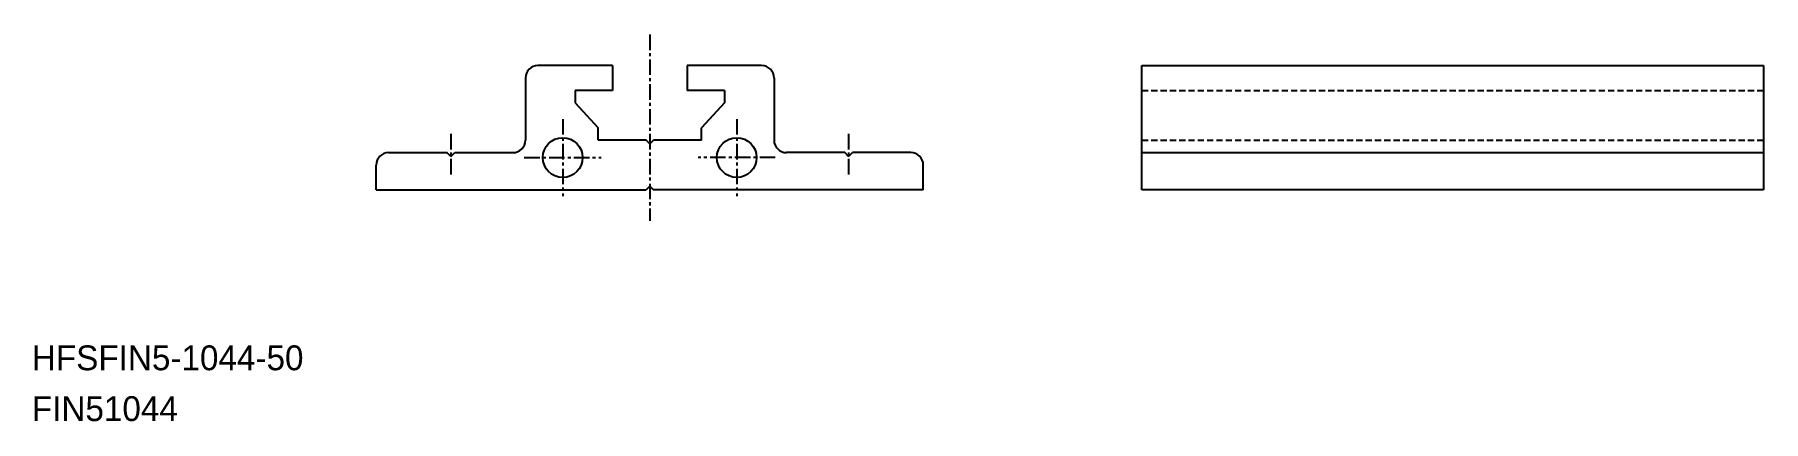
# Model space of a CAD drawing. Extents: x 0 to 139, y 0 to 31.
import ezdxf

# ---------------------------------------------------------------- set-up
doc = ezdxf.new("R2010")
doc.units = 0
doc.linetypes.add('CENTER', pattern=[2, 1.25, -0.25, 0.25, -0.25])
doc.linetypes.add('DASHED', pattern=[0.75, 0.5, -0.25])
doc.layers.get('0').update_dxf_attribs({"linetype": 'CONTINUOUS'})
doc.layers.add('CENTER', color=1, linetype='CENTER')

msp = doc.modelspace()

# ---------------------------------------------------------------- linework, layer by layer
at = {"color": 7, "linetype": 'CONTINUOUS'}
for p, q in [((46.7, 28.6), (40.7, 28.6)), ((46.7, 28.6), (46.7, 26.6)), ((58.7, 28.6), (52.7, 28.6)), ((52.7, 28.6), (52.7, 26.6)), ((89.28, 18.6), (89.28, 28.6)), ((89.28, 28.6), (139.28, 28.6)), ((139.28, 28.6), (139.28, 18.6)), ((39.7, 27.6), (39.7, 22.6)), ((43.7, 26.6), (43.7, 25.6)), ((46.7, 26.6), (43.7, 26.6)), ((55.7, 26.6), (52.7, 26.6)), ((55.7, 26.6), (55.7, 25.6)), ((59.7, 27.6), (59.7, 22.6)), ((43.7, 25.6), (45.55, 23.6)), ((55.7, 25.6), (53.85, 23.6)), ((45.55, 22.6), (45.55, 23.6)), ((49.4, 22.6), (45.55, 22.6)), ((49.7, 22.3), (49.4, 22.6)), ((49.7, 22.3), (50, 22.6)), ((53.85, 22.6), (50, 22.6)), ((53.85, 22.6), (53.85, 23.6)), ((28.7, 21.6), (33.39, 21.6)), ((33.7, 21.29), (33.39, 21.6)), ((33.7, 21.29), (34.01, 21.6)), ((34.01, 21.6), (38.7, 21.6)), ((65.39, 21.6), (60.7, 21.6)), ((65.7, 21.29), (65.39, 21.6)), ((65.7, 21.29), (66.01, 21.6)), ((70.7, 21.6), (66.01, 21.6)), ((68.36, 21.6), (68.36, 21.6)), ((89.28, 21.6), (139.28, 21.6)), ((27.7, 18.6), (27.7, 20.6)), ((71.7, 18.6), (71.7, 20.6)), ((27.7, 18.6), (49.4, 18.6)), ((49.7, 18.9), (49.4, 18.6)), ((49.7, 18.9), (50, 18.6)), ((71.7, 18.6), (50, 18.6)), ((139.28, 18.6), (89.28, 18.6))]:
    msp.add_line(p, q, dxfattribs=at)
at = {"color": 3, "linetype": 'DASHED'}
for p, q in [((89.28, 26.6), (139.28, 26.6)), ((89.28, 22.6), (139.28, 22.6))]:
    msp.add_line(p, q, dxfattribs=at)
at = {"color": 7, "linetype": 'CONTINUOUS'}
for centre in [(42.7, 21.2), (56.7, 21.2)]:
    msp.add_circle(centre, 1.6, dxfattribs=at)
for centre, start, end in [((40.7, 27.6), 90, 180), ((58.7, 27.6), 0, 90), ((38.7, 22.6), 270, 0), ((60.7, 22.6), 180, 270), ((28.7, 20.6), 90, 180), ((70.7, 20.6), 0, 90)]:
    msp.add_arc(centre, 1, start, end, dxfattribs=at)
at = {"layer": 'CENTER', "color": 1, "linetype": 'CENTER'}
for p, q in [((49.7, 31.1), (49.7, 16.1)), ((42.7, 24.3), (42.7, 18.1)), ((56.7, 24.3), (56.7, 18.1)), ((33.7, 23.1), (33.7, 19.79)), ((65.7, 23.1), (65.7, 19.79)), ((39.6, 21.2), (45.8, 21.2)), ((59.8, 21.2), (53.6, 21.2))]:
    msp.add_line(p, q, dxfattribs=at)

# ---------------------------------------------------------------- texts
at = {"color": 7, "linetype": 'CONTINUOUS'}
for s, p in [('HFSFIN5-1044-50', (0, 4.09)), ('FIN51044', (0, 0))]:
    msp.add_text(s, height=2, dxfattribs=at).set_placement(p)

doc.saveas('drawing.dxf')
